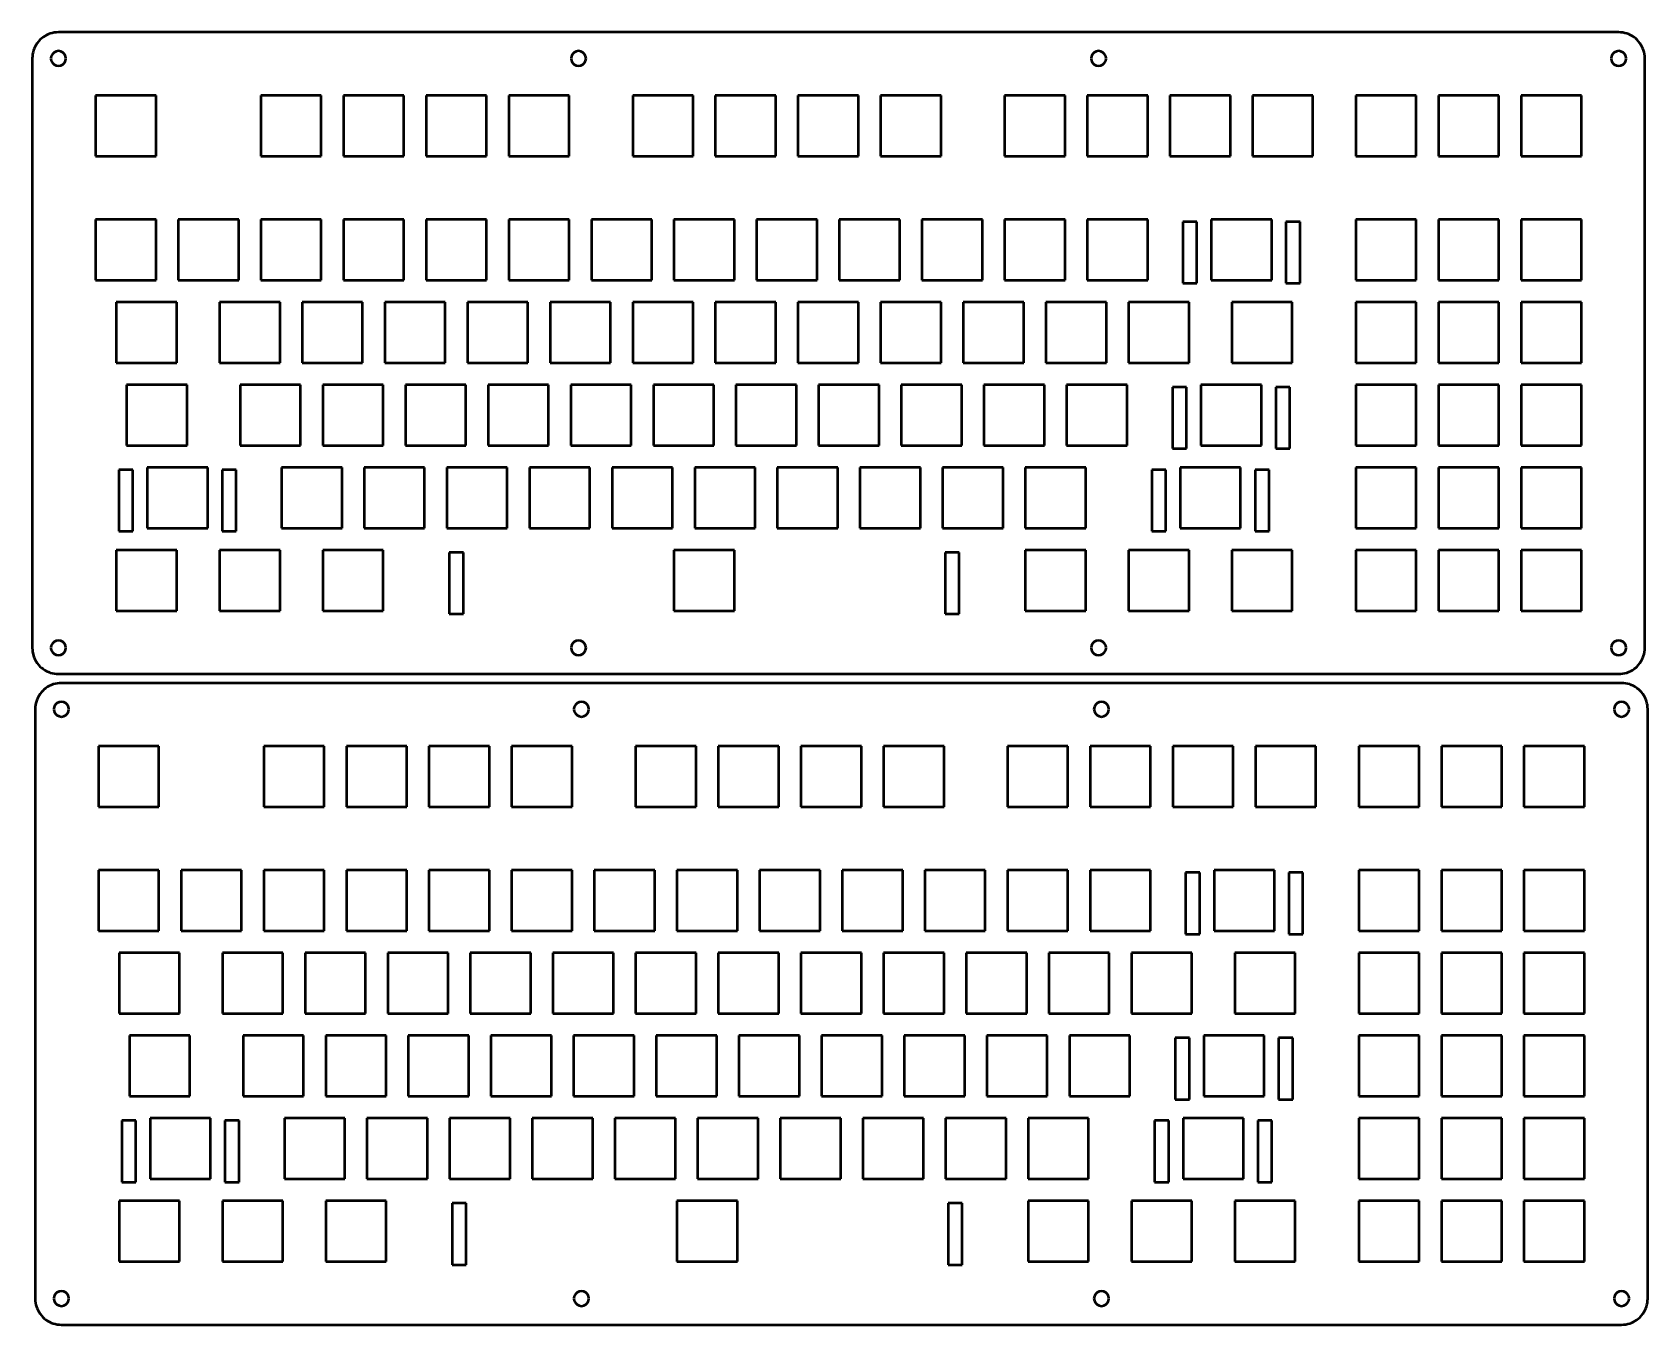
# Model space of a CAD drawing. Header units: millimetres. Extents: x 3 to 375, y 1 to 299.
import ezdxf

# ---------------------------------------------------------------- set-up
doc = ezdxf.new("R2010")
doc.units = ezdxf.units.MM

msp = doc.modelspace()

# ---------------------------------------------------------------- linework, layer by layer
at = {"color": 7, "linetype": 'Continuous', "lineweight": 50}
for p, q in [((5.2, 298.14), (4.83, 297.85)), ((5.59, 298.41), (5.2, 298.14)), ((6, 298.64), (5.59, 298.41)), ((6.43, 298.83), (6, 298.64)), ((6.87, 299), (6.43, 298.83)), ((7.33, 299.12), (6.87, 299)), ((7.79, 299.22), (7.33, 299.12)), ((8.26, 299.27), (7.79, 299.22)), ((8.73, 299.29), (8.26, 299.27)), ((368.44, 299.29), (8.73, 299.29)), ((368.91, 299.27), (368.44, 299.29)), ((369.38, 299.22), (368.91, 299.27)), ((369.84, 299.12), (369.38, 299.22)), ((370.3, 299), (369.84, 299.12)), ((370.74, 298.83), (370.3, 299)), ((371.17, 298.64), (370.74, 298.83)), ((371.58, 298.41), (371.17, 298.64)), ((371.97, 298.14), (371.58, 298.41)), ((372.34, 297.85), (371.97, 298.14)), ((2.8, 294.23), (2.75, 293.76)), ((2.89, 294.69), (2.8, 294.23)), ((3.02, 295.14), (2.89, 294.69)), ((3.19, 295.59), (3.02, 295.14)), ((3.38, 296.01), (3.19, 295.59)), ((3.61, 296.42), (3.38, 296.01)), ((3.87, 296.82), (3.61, 296.42)), ((4.17, 297.19), (3.87, 296.82)), ((4.49, 297.53), (4.17, 297.19)), ((4.83, 297.85), (4.49, 297.53)), ((7.36, 294.28), (7.11, 293.8)), ((7.74, 294.66), (7.36, 294.28)), ((8.22, 294.9), (7.74, 294.66)), ((8.75, 294.99), (8.22, 294.9)), ((9.29, 294.9), (8.75, 294.99)), ((9.77, 294.66), (9.29, 294.9)), ((10.15, 294.28), (9.77, 294.66)), ((10.39, 293.8), (10.15, 294.28)), ((127.25, 294.28), (127, 293.8)), ((127.63, 294.66), (127.25, 294.28)), ((128.11, 294.9), (127.63, 294.66)), ((128.64, 294.99), (128.11, 294.9)), ((129.17, 294.9), (128.64, 294.99)), ((129.66, 294.66), (129.17, 294.9)), ((130.04, 294.28), (129.66, 294.66)), ((130.28, 293.8), (130.04, 294.28)), ((247.13, 294.28), (246.89, 293.8)), ((247.51, 294.66), (247.13, 294.28)), ((248, 294.9), (247.51, 294.66)), ((248.53, 294.99), (248, 294.9)), ((249.06, 294.9), (248.53, 294.99)), ((249.54, 294.66), (249.06, 294.9)), ((249.92, 294.28), (249.54, 294.66)), ((250.17, 293.8), (249.92, 294.28)), ((367.02, 294.28), (366.78, 293.8)), ((367.4, 294.66), (367.02, 294.28)), ((367.89, 294.9), (367.4, 294.66)), ((368.42, 294.99), (367.89, 294.9)), ((368.95, 294.9), (368.42, 294.99)), ((369.43, 294.66), (368.95, 294.9)), ((369.81, 294.28), (369.43, 294.66)), ((370.06, 293.8), (369.81, 294.28)), ((372.68, 297.53), (372.34, 297.85)), ((373.01, 297.19), (372.68, 297.53)), ((373.3, 296.82), (373.01, 297.19)), ((373.56, 296.42), (373.3, 296.82)), ((373.79, 296.01), (373.56, 296.42)), ((373.99, 295.59), (373.79, 296.01)), ((374.15, 295.14), (373.99, 295.59)), ((374.28, 294.69), (374.15, 295.14)), ((374.37, 294.23), (374.28, 294.69)), ((374.42, 293.76), (374.37, 294.23)), ((2.75, 293.76), (2.73, 293.29)), ((2.73, 293.29), (2.73, 157.41)), ((7.11, 293.8), (7.03, 293.26)), ((7.03, 293.26), (7.11, 292.73)), ((7.11, 292.73), (7.36, 292.25)), ((7.36, 292.25), (7.74, 291.87)), ((7.74, 291.87), (8.22, 291.62)), ((8.22, 291.62), (8.75, 291.54)), ((8.75, 291.54), (9.29, 291.62)), ((9.29, 291.62), (9.77, 291.87)), ((9.77, 291.87), (10.15, 292.25)), ((10.15, 292.25), (10.39, 292.73)), ((10.48, 293.26), (10.39, 293.8)), ((10.39, 292.73), (10.48, 293.26)), ((127, 293.8), (126.92, 293.26)), ((126.92, 293.26), (127, 292.73)), ((127, 292.73), (127.25, 292.25)), ((127.25, 292.25), (127.63, 291.87)), ((127.63, 291.87), (128.11, 291.62)), ((128.11, 291.62), (128.64, 291.54)), ((128.64, 291.54), (129.17, 291.62)), ((129.17, 291.62), (129.66, 291.87)), ((129.66, 291.87), (130.04, 292.25)), ((130.04, 292.25), (130.28, 292.73)), ((130.37, 293.26), (130.28, 293.8)), ((130.28, 292.73), (130.37, 293.26)), ((246.89, 293.8), (246.8, 293.26)), ((246.8, 293.26), (246.89, 292.73)), ((246.89, 292.73), (247.13, 292.25)), ((247.13, 292.25), (247.51, 291.87)), ((247.51, 291.87), (248, 291.62)), ((248, 291.62), (248.53, 291.54)), ((248.53, 291.54), (249.06, 291.62)), ((249.06, 291.62), (249.54, 291.87)), ((249.54, 291.87), (249.92, 292.25)), ((249.92, 292.25), (250.17, 292.73)), ((250.25, 293.26), (250.17, 293.8)), ((250.17, 292.73), (250.25, 293.26)), ((366.78, 293.8), (366.69, 293.26)), ((366.69, 293.26), (366.78, 292.73)), ((366.78, 292.73), (367.02, 292.25)), ((367.02, 292.25), (367.4, 291.87)), ((367.4, 291.87), (367.89, 291.62)), ((367.89, 291.62), (368.42, 291.54)), ((368.42, 291.54), (368.95, 291.62)), ((368.95, 291.62), (369.43, 291.87)), ((369.43, 291.87), (369.81, 292.25)), ((369.81, 292.25), (370.06, 292.73)), ((370.14, 293.26), (370.06, 293.8)), ((370.06, 292.73), (370.14, 293.26)), ((374.44, 293.29), (374.42, 293.76)), ((374.44, 157.41), (374.44, 293.29)), ((31.25, 284.71), (17.3, 284.71)), ((17.3, 284.71), (17.3, 270.76)), ((31.25, 270.76), (31.25, 284.71)), ((69.35, 284.71), (55.4, 284.71)), ((55.4, 284.71), (55.4, 270.76)), ((69.35, 270.76), (69.35, 284.71)), ((88.4, 284.71), (74.45, 284.71)), ((74.45, 284.71), (74.45, 270.76)), ((88.4, 270.76), (88.4, 284.71)), ((107.45, 284.71), (93.5, 284.71)), ((93.5, 284.71), (93.5, 270.76)), ((107.45, 270.76), (107.45, 284.71)), ((126.5, 284.71), (112.55, 284.71)), ((112.55, 284.71), (112.55, 270.76)), ((126.5, 270.76), (126.5, 284.71)), ((155.08, 284.71), (141.13, 284.71)), ((141.13, 284.71), (141.13, 270.76)), ((155.08, 270.76), (155.08, 284.71)), ((174.13, 284.71), (160.18, 284.71)), ((160.18, 284.71), (160.18, 270.76)), ((174.13, 270.76), (174.13, 284.71)), ((193.18, 284.71), (179.23, 284.71)), ((179.23, 284.71), (179.23, 270.76)), ((193.18, 270.76), (193.18, 284.71)), ((212.23, 284.71), (198.28, 284.71)), ((198.28, 284.71), (198.28, 270.76)), ((212.23, 270.76), (212.23, 284.71)), ((240.8, 284.71), (226.85, 284.71)), ((226.85, 284.71), (226.85, 270.76)), ((240.8, 270.76), (240.8, 284.71)), ((259.85, 284.71), (245.9, 284.71)), ((245.9, 284.71), (245.9, 270.76)), ((259.85, 270.76), (259.85, 284.71)), ((278.9, 284.71), (264.95, 284.71)), ((264.95, 284.71), (264.95, 270.76)), ((278.9, 270.76), (278.9, 284.71)), ((297.95, 284.71), (284, 284.71)), ((284, 284.71), (284, 270.76)), ((297.95, 270.76), (297.95, 284.71)), ((321.77, 284.71), (307.82, 284.71)), ((307.82, 284.71), (307.82, 270.76)), ((321.77, 270.76), (321.77, 284.71)), ((340.82, 284.71), (326.87, 284.71)), ((326.87, 284.71), (326.87, 270.76)), ((340.82, 270.76), (340.82, 284.71)), ((359.87, 284.71), (345.92, 284.71)), ((345.92, 284.71), (345.92, 270.76)), ((359.87, 270.76), (359.87, 284.71)), ((17.3, 270.76), (31.25, 270.76)), ((55.4, 270.76), (69.35, 270.76)), ((74.45, 270.76), (88.4, 270.76)), ((93.5, 270.76), (107.45, 270.76)), ((112.55, 270.76), (126.5, 270.76)), ((141.13, 270.76), (155.08, 270.76)), ((160.18, 270.76), (174.13, 270.76)), ((179.23, 270.76), (193.18, 270.76)), ((198.28, 270.76), (212.23, 270.76)), ((226.85, 270.76), (240.8, 270.76)), ((245.9, 270.76), (259.85, 270.76)), ((264.95, 270.76), (278.9, 270.76)), ((284, 270.76), (297.95, 270.76)), ((307.82, 270.76), (321.77, 270.76)), ((326.87, 270.76), (340.82, 270.76)), ((345.92, 270.76), (359.87, 270.76)), ((31.25, 256.14), (17.3, 256.14)), ((17.3, 256.14), (17.3, 242.19)), ((31.25, 242.19), (31.25, 256.14)), ((50.3, 256.14), (36.35, 256.14)), ((36.35, 256.14), (36.35, 242.19)), ((50.3, 242.19), (50.3, 256.14)), ((69.35, 256.14), (55.4, 256.14)), ((55.4, 256.14), (55.4, 242.19)), ((69.35, 242.19), (69.35, 256.14)), ((88.4, 256.14), (74.45, 256.14)), ((74.45, 256.14), (74.45, 242.19)), ((88.4, 242.19), (88.4, 256.14)), ((107.45, 256.14), (93.5, 256.14)), ((93.5, 256.14), (93.5, 242.19)), ((107.45, 242.19), (107.45, 256.14)), ((126.5, 256.14), (112.55, 256.14)), ((112.55, 256.14), (112.55, 242.19)), ((126.5, 242.19), (126.5, 256.14)), ((145.55, 256.14), (131.6, 256.14)), ((131.6, 256.14), (131.6, 242.19)), ((145.55, 242.19), (145.55, 256.14)), ((164.6, 256.14), (150.65, 256.14)), ((150.65, 256.14), (150.65, 242.19)), ((164.6, 242.19), (164.6, 256.14)), ((183.65, 256.14), (169.7, 256.14)), ((169.7, 256.14), (169.7, 242.19)), ((183.65, 242.19), (183.65, 256.14)), ((202.7, 256.14), (188.75, 256.14)), ((188.75, 256.14), (188.75, 242.19)), ((202.7, 242.19), (202.7, 256.14)), ((221.75, 256.14), (207.8, 256.14)), ((207.8, 256.14), (207.8, 242.19)), ((221.75, 242.19), (221.75, 256.14)), ((240.8, 256.14), (226.85, 256.14)), ((226.85, 256.14), (226.85, 242.19)), ((240.8, 242.19), (240.8, 256.14)), ((259.85, 256.14), (245.9, 256.14)), ((245.9, 256.14), (245.9, 242.19)), ((259.85, 242.19), (259.85, 256.14)), ((271.18, 255.59), (267.93, 255.59)), ((267.93, 255.59), (267.93, 241.44)), ((271.18, 241.44), (271.18, 255.59)), ((288.43, 256.14), (274.48, 256.14)), ((274.48, 256.14), (274.48, 242.19)), ((288.43, 242.19), (288.43, 256.14)), ((294.98, 255.59), (291.73, 255.59)), ((291.73, 255.59), (291.73, 241.44)), ((294.98, 241.44), (294.98, 255.59)), ((321.77, 256.14), (307.82, 256.14)), ((307.82, 256.14), (307.82, 242.19)), ((321.77, 242.19), (321.77, 256.14)), ((340.82, 256.14), (326.87, 256.14)), ((326.87, 256.14), (326.87, 242.19)), ((340.82, 242.19), (340.82, 256.14)), ((359.87, 256.14), (345.92, 256.14)), ((345.92, 256.14), (345.92, 242.19)), ((359.87, 242.19), (359.87, 256.14)), ((17.3, 242.19), (31.25, 242.19)), ((36.35, 242.19), (50.3, 242.19)), ((55.4, 242.19), (69.35, 242.19)), ((74.45, 242.19), (88.4, 242.19)), ((93.5, 242.19), (107.45, 242.19)), ((112.55, 242.19), (126.5, 242.19)), ((131.6, 242.19), (145.55, 242.19)), ((150.65, 242.19), (164.6, 242.19)), ((169.7, 242.19), (183.65, 242.19)), ((188.75, 242.19), (202.7, 242.19)), ((207.8, 242.19), (221.75, 242.19)), ((226.85, 242.19), (240.8, 242.19)), ((245.9, 242.19), (259.85, 242.19)), ((274.48, 242.19), (288.43, 242.19)), ((307.82, 242.19), (321.77, 242.19)), ((326.87, 242.19), (340.82, 242.19)), ((345.92, 242.19), (359.87, 242.19)), ((267.93, 241.44), (271.18, 241.44)), ((291.73, 241.44), (294.98, 241.44)), ((36.02, 237.09), (22.07, 237.09)), ((22.07, 237.09), (22.07, 223.14)), ((36.02, 223.14), (36.02, 237.09)), ((59.83, 237.09), (45.88, 237.09)), ((45.88, 237.09), (45.88, 223.14)), ((59.83, 223.14), (59.83, 237.09)), ((78.88, 237.09), (64.93, 237.09)), ((64.93, 237.09), (64.93, 223.14)), ((78.88, 223.14), (78.88, 237.09)), ((97.93, 237.09), (83.98, 237.09)), ((83.98, 237.09), (83.98, 223.14)), ((97.93, 223.14), (97.93, 237.09)), ((116.98, 237.09), (103.03, 237.09)), ((103.03, 237.09), (103.03, 223.14)), ((116.98, 223.14), (116.98, 237.09)), ((136.03, 237.09), (122.08, 237.09)), ((122.08, 237.09), (122.08, 223.14)), ((136.03, 223.14), (136.03, 237.09)), ((155.08, 237.09), (141.13, 237.09)), ((141.13, 237.09), (141.13, 223.14)), ((155.08, 223.14), (155.08, 237.09)), ((174.13, 237.09), (160.18, 237.09)), ((160.18, 237.09), (160.18, 223.14)), ((174.13, 223.14), (174.13, 237.09)), ((193.18, 237.09), (179.23, 237.09)), ((179.23, 237.09), (179.23, 223.14)), ((193.18, 223.14), (193.18, 237.09)), ((212.23, 237.09), (198.28, 237.09)), ((198.28, 237.09), (198.28, 223.14)), ((212.23, 223.14), (212.23, 237.09)), ((231.28, 237.09), (217.33, 237.09)), ((217.33, 237.09), (217.33, 223.14)), ((231.28, 223.14), (231.28, 237.09)), ((250.33, 237.09), (236.38, 237.09)), ((236.38, 237.09), (236.38, 223.14)), ((250.33, 223.14), (250.33, 237.09)), ((269.38, 237.09), (255.43, 237.09)), ((255.43, 237.09), (255.43, 223.14)), ((269.38, 223.14), (269.38, 237.09)), ((293.19, 237.09), (279.24, 237.09)), ((279.24, 237.09), (279.24, 223.14)), ((293.19, 223.14), (293.19, 237.09)), ((321.77, 237.09), (307.82, 237.09)), ((307.82, 237.09), (307.82, 223.14)), ((321.77, 223.14), (321.77, 237.09)), ((340.82, 237.09), (326.87, 237.09)), ((326.87, 237.09), (326.87, 223.14)), ((340.82, 223.14), (340.82, 237.09)), ((359.87, 237.09), (345.92, 237.09)), ((345.92, 237.09), (345.92, 223.14)), ((359.87, 223.14), (359.87, 237.09)), ((22.07, 223.14), (36.02, 223.14)), ((45.88, 223.14), (59.83, 223.14)), ((64.93, 223.14), (78.88, 223.14)), ((83.98, 223.14), (97.93, 223.14)), ((103.03, 223.14), (116.98, 223.14)), ((122.08, 223.14), (136.03, 223.14)), ((141.13, 223.14), (155.08, 223.14)), ((160.18, 223.14), (174.13, 223.14)), ((179.23, 223.14), (193.18, 223.14)), ((198.28, 223.14), (212.23, 223.14)), ((217.33, 223.14), (231.28, 223.14)), ((236.38, 223.14), (250.33, 223.14)), ((255.43, 223.14), (269.38, 223.14)), ((279.24, 223.14), (293.19, 223.14)), ((307.82, 223.14), (321.77, 223.14)), ((326.87, 223.14), (340.82, 223.14)), ((345.92, 223.14), (359.87, 223.14)), ((38.4, 218.04), (24.45, 218.04)), ((24.45, 218.04), (24.45, 204.09)), ((38.4, 204.09), (38.4, 218.04)), ((64.59, 218.04), (50.64, 218.04)), ((50.64, 218.04), (50.64, 204.09)), ((64.59, 204.09), (64.59, 218.04)), ((83.64, 218.04), (69.69, 218.04)), ((69.69, 218.04), (69.69, 204.09)), ((83.64, 204.09), (83.64, 218.04)), ((102.69, 218.04), (88.74, 218.04)), ((88.74, 218.04), (88.74, 204.09)), ((102.69, 204.09), (102.69, 218.04)), ((121.74, 218.04), (107.79, 218.04)), ((107.79, 218.04), (107.79, 204.09)), ((121.74, 204.09), (121.74, 218.04)), ((140.79, 218.04), (126.84, 218.04)), ((126.84, 218.04), (126.84, 204.09)), ((140.79, 204.09), (140.79, 218.04)), ((159.84, 218.04), (145.89, 218.04)), ((145.89, 218.04), (145.89, 204.09)), ((159.84, 204.09), (159.84, 218.04)), ((178.89, 218.04), (164.94, 218.04)), ((164.94, 218.04), (164.94, 204.09)), ((178.89, 204.09), (178.89, 218.04)), ((197.94, 218.04), (183.99, 218.04)), ((183.99, 218.04), (183.99, 204.09)), ((197.94, 204.09), (197.94, 218.04)), ((216.99, 218.04), (203.04, 218.04)), ((203.04, 218.04), (203.04, 204.09)), ((216.99, 204.09), (216.99, 218.04)), ((236.04, 218.04), (222.09, 218.04)), ((222.09, 218.04), (222.09, 204.09)), ((236.04, 204.09), (236.04, 218.04)), ((255.09, 218.04), (241.14, 218.04)), ((241.14, 218.04), (241.14, 204.09)), ((255.09, 204.09), (255.09, 218.04)), ((268.8, 217.49), (265.55, 217.49)), ((265.55, 217.49), (265.55, 203.34)), ((268.8, 203.34), (268.8, 217.49)), ((286.05, 218.04), (272.1, 218.04)), ((272.1, 218.04), (272.1, 204.09)), ((286.05, 204.09), (286.05, 218.04)), ((292.6, 217.49), (289.35, 217.49)), ((289.35, 217.49), (289.35, 203.34)), ((292.6, 203.34), (292.6, 217.49)), ((321.77, 218.04), (307.82, 218.04)), ((307.82, 218.04), (307.82, 204.09)), ((321.77, 204.09), (321.77, 218.04)), ((340.82, 218.04), (326.87, 218.04)), ((326.87, 218.04), (326.87, 204.09)), ((340.82, 204.09), (340.82, 218.04)), ((359.87, 218.04), (345.92, 218.04)), ((345.92, 218.04), (345.92, 204.09)), ((359.87, 204.09), (359.87, 218.04)), ((24.45, 204.09), (38.4, 204.09)), ((50.64, 204.09), (64.59, 204.09)), ((69.69, 204.09), (83.64, 204.09)), ((88.74, 204.09), (102.69, 204.09)), ((107.79, 204.09), (121.74, 204.09)), ((126.84, 204.09), (140.79, 204.09)), ((145.89, 204.09), (159.84, 204.09)), ((164.94, 204.09), (178.89, 204.09)), ((183.99, 204.09), (197.94, 204.09)), ((203.04, 204.09), (216.99, 204.09)), ((222.09, 204.09), (236.04, 204.09)), ((241.14, 204.09), (255.09, 204.09)), ((265.55, 203.34), (268.8, 203.34)), ((272.1, 204.09), (286.05, 204.09)), ((289.35, 203.34), (292.6, 203.34)), ((307.82, 204.09), (321.77, 204.09)), ((326.87, 204.09), (340.82, 204.09)), ((345.92, 204.09), (359.87, 204.09)), ((25.91, 198.44), (22.66, 198.44)), ((22.66, 198.44), (22.66, 184.29)), ((25.91, 184.29), (25.91, 198.44)), ((43.16, 198.99), (29.21, 198.99)), ((29.21, 198.99), (29.21, 185.04)), ((43.16, 185.04), (43.16, 198.99)), ((49.71, 198.44), (46.46, 198.44)), ((46.46, 198.44), (46.46, 184.29)), ((49.71, 184.29), (49.71, 198.44)), ((74.12, 198.99), (60.17, 198.99)), ((60.17, 198.99), (60.17, 185.04)), ((74.12, 185.04), (74.12, 198.99)), ((93.17, 198.99), (79.22, 198.99)), ((79.22, 198.99), (79.22, 185.04)), ((93.17, 185.04), (93.17, 198.99)), ((112.22, 198.99), (98.27, 198.99)), ((98.27, 198.99), (98.27, 185.04)), ((112.22, 185.04), (112.22, 198.99)), ((131.27, 198.99), (117.32, 198.99)), ((117.32, 198.99), (117.32, 185.04)), ((131.27, 185.04), (131.27, 198.99)), ((150.32, 198.99), (136.37, 198.99)), ((136.37, 198.99), (136.37, 185.04)), ((150.32, 185.04), (150.32, 198.99)), ((169.37, 198.99), (155.42, 198.99)), ((155.42, 198.99), (155.42, 185.04)), ((169.37, 185.04), (169.37, 198.99)), ((188.42, 198.99), (174.47, 198.99)), ((174.47, 198.99), (174.47, 185.04)), ((188.42, 185.04), (188.42, 198.99)), ((207.47, 198.99), (193.52, 198.99)), ((193.52, 198.99), (193.52, 185.04)), ((207.47, 185.04), (207.47, 198.99)), ((226.52, 198.99), (212.57, 198.99)), ((212.57, 198.99), (212.57, 185.04)), ((226.52, 185.04), (226.52, 198.99)), ((245.57, 198.99), (231.62, 198.99)), ((231.62, 198.99), (231.62, 185.04)), ((245.57, 185.04), (245.57, 198.99)), ((264.03, 198.44), (260.79, 198.44)), ((260.79, 198.44), (260.79, 184.29)), ((264.03, 184.29), (264.03, 198.44)), ((281.28, 198.99), (267.33, 198.99)), ((267.33, 198.99), (267.33, 185.04)), ((281.28, 185.04), (281.28, 198.99)), ((287.83, 198.44), (284.59, 198.44)), ((284.59, 198.44), (284.59, 184.29)), ((287.83, 184.29), (287.83, 198.44)), ((321.77, 198.99), (307.82, 198.99)), ((307.82, 198.99), (307.82, 185.04)), ((321.77, 185.04), (321.77, 198.99)), ((340.82, 198.99), (326.87, 198.99)), ((326.87, 198.99), (326.87, 185.04)), ((340.82, 185.04), (340.82, 198.99)), ((359.87, 198.99), (345.92, 198.99)), ((345.92, 198.99), (345.92, 185.04)), ((359.87, 185.04), (359.87, 198.99)), ((22.66, 184.29), (25.91, 184.29)), ((29.21, 185.04), (43.16, 185.04)), ((46.46, 184.29), (49.71, 184.29)), ((60.17, 185.04), (74.12, 185.04)), ((79.22, 185.04), (93.17, 185.04)), ((98.27, 185.04), (112.22, 185.04)), ((117.32, 185.04), (131.27, 185.04)), ((136.37, 185.04), (150.32, 185.04)), ((155.42, 185.04), (169.37, 185.04)), ((174.47, 185.04), (188.42, 185.04)), ((193.52, 185.04), (207.47, 185.04)), ((212.57, 185.04), (226.52, 185.04)), ((231.62, 185.04), (245.57, 185.04)), ((260.79, 184.29), (264.03, 184.29)), ((267.33, 185.04), (281.28, 185.04)), ((284.59, 184.29), (287.83, 184.29)), ((307.82, 185.04), (321.77, 185.04)), ((326.87, 185.04), (340.82, 185.04)), ((345.92, 185.04), (359.87, 185.04)), ((36.02, 179.94), (22.07, 179.94)), ((22.07, 179.94), (22.07, 165.99)), ((36.02, 165.99), (36.02, 179.94)), ((59.83, 179.94), (45.88, 179.94)), ((45.88, 179.94), (45.88, 165.99)), ((59.83, 165.99), (59.83, 179.94)), ((83.64, 179.94), (69.69, 179.94)), ((69.69, 179.94), (69.69, 165.99)), ((83.64, 165.99), (83.64, 179.94)), ((102.1, 179.39), (98.85, 179.39)), ((98.85, 179.39), (98.85, 165.24)), ((102.1, 165.24), (102.1, 179.39)), ((164.6, 179.94), (150.65, 179.94)), ((150.65, 179.94), (150.65, 165.99)), ((164.6, 165.99), (164.6, 179.94)), ((216.4, 179.39), (213.15, 179.39)), ((213.15, 179.39), (213.15, 165.24)), ((216.4, 165.24), (216.4, 179.39)), ((245.57, 179.94), (231.62, 179.94)), ((231.62, 179.94), (231.62, 165.99)), ((245.57, 165.99), (245.57, 179.94)), ((269.38, 179.94), (255.43, 179.94)), ((255.43, 179.94), (255.43, 165.99)), ((269.38, 165.99), (269.38, 179.94)), ((293.19, 179.94), (279.24, 179.94)), ((279.24, 179.94), (279.24, 165.99)), ((293.19, 165.99), (293.19, 179.94)), ((321.77, 179.94), (307.82, 179.94)), ((307.82, 179.94), (307.82, 165.99)), ((321.77, 165.99), (321.77, 179.94)), ((340.82, 179.94), (326.87, 179.94)), ((326.87, 179.94), (326.87, 165.99)), ((340.82, 165.99), (340.82, 179.94)), ((359.87, 179.94), (345.92, 179.94)), ((345.92, 179.94), (345.92, 165.99)), ((359.87, 165.99), (359.87, 179.94)), ((22.07, 165.99), (36.02, 165.99)), ((45.88, 165.99), (59.83, 165.99)), ((69.69, 165.99), (83.64, 165.99)), ((98.85, 165.24), (102.1, 165.24)), ((150.65, 165.99), (164.6, 165.99)), ((213.15, 165.24), (216.4, 165.24)), ((231.62, 165.99), (245.57, 165.99)), ((255.43, 165.99), (269.38, 165.99)), ((279.24, 165.99), (293.19, 165.99)), ((307.82, 165.99), (321.77, 165.99)), ((326.87, 165.99), (340.82, 165.99)), ((345.92, 165.99), (359.87, 165.99)), ((2.73, 157.41), (2.75, 156.94)), ((2.75, 156.94), (2.8, 156.48)), ((2.8, 156.48), (2.89, 156.01)), ((7.11, 157.97), (7.03, 157.44)), ((7.03, 157.44), (7.11, 156.91)), ((7.36, 158.45), (7.11, 157.97)), ((7.11, 156.91), (7.36, 156.42)), ((7.74, 158.83), (7.36, 158.45)), ((7.36, 156.42), (7.74, 156.04)), ((8.22, 159.08), (7.74, 158.83)), ((8.75, 159.16), (8.22, 159.08)), ((9.29, 159.08), (8.75, 159.16)), ((9.77, 158.83), (9.29, 159.08)), ((10.15, 158.45), (9.77, 158.83)), ((9.77, 156.04), (10.15, 156.42)), ((10.39, 157.97), (10.15, 158.45)), ((10.15, 156.42), (10.39, 156.91)), ((10.48, 157.44), (10.39, 157.97)), ((10.39, 156.91), (10.48, 157.44)), ((127, 157.97), (126.92, 157.44)), ((126.92, 157.44), (127, 156.91)), ((127.25, 158.45), (127, 157.97)), ((127, 156.91), (127.25, 156.42)), ((127.63, 158.83), (127.25, 158.45)), ((127.25, 156.42), (127.63, 156.04)), ((128.11, 159.08), (127.63, 158.83)), ((128.64, 159.16), (128.11, 159.08)), ((129.17, 159.08), (128.64, 159.16)), ((129.66, 158.83), (129.17, 159.08)), ((130.04, 158.45), (129.66, 158.83)), ((129.66, 156.04), (130.04, 156.42)), ((130.28, 157.97), (130.04, 158.45)), ((130.04, 156.42), (130.28, 156.91)), ((130.37, 157.44), (130.28, 157.97)), ((130.28, 156.91), (130.37, 157.44)), ((246.89, 157.97), (246.8, 157.44)), ((246.8, 157.44), (246.89, 156.91)), ((247.13, 158.45), (246.89, 157.97)), ((246.89, 156.91), (247.13, 156.42)), ((247.51, 158.83), (247.13, 158.45)), ((247.13, 156.42), (247.51, 156.04)), ((248, 159.08), (247.51, 158.83)), ((248.53, 159.16), (248, 159.08)), ((249.06, 159.08), (248.53, 159.16)), ((249.54, 158.83), (249.06, 159.08)), ((249.92, 158.45), (249.54, 158.83)), ((249.54, 156.04), (249.92, 156.42)), ((250.17, 157.97), (249.92, 158.45)), ((249.92, 156.42), (250.17, 156.91)), ((250.25, 157.44), (250.17, 157.97)), ((250.17, 156.91), (250.25, 157.44)), ((366.78, 157.97), (366.69, 157.44)), ((366.69, 157.44), (366.78, 156.91)), ((367.02, 158.45), (366.78, 157.97)), ((366.78, 156.91), (367.02, 156.42)), ((367.4, 158.83), (367.02, 158.45)), ((367.02, 156.42), (367.4, 156.04)), ((367.89, 159.08), (367.4, 158.83)), ((368.42, 159.16), (367.89, 159.08)), ((368.95, 159.08), (368.42, 159.16)), ((369.43, 158.83), (368.95, 159.08)), ((369.81, 158.45), (369.43, 158.83)), ((369.43, 156.04), (369.81, 156.42)), ((370.06, 157.97), (369.81, 158.45)), ((369.81, 156.42), (370.06, 156.91)), ((370.14, 157.44), (370.06, 157.97)), ((370.06, 156.91), (370.14, 157.44)), ((374.28, 156.01), (374.37, 156.48)), ((374.37, 156.48), (374.42, 156.94)), ((374.42, 156.94), (374.44, 157.41)), ((2.89, 156.01), (3.02, 155.56)), ((3.02, 155.56), (3.19, 155.12)), ((3.19, 155.12), (3.38, 154.69)), ((3.38, 154.69), (3.61, 154.28)), ((3.61, 154.28), (3.87, 153.89)), ((3.87, 153.89), (4.17, 153.52)), ((4.17, 153.52), (4.49, 153.17)), ((4.49, 153.17), (4.83, 152.85)), ((4.83, 152.85), (5.2, 152.56)), ((7.74, 156.04), (8.22, 155.8)), ((8.22, 155.8), (8.75, 155.71)), ((8.75, 155.71), (9.29, 155.8)), ((9.29, 155.8), (9.77, 156.04)), ((127.63, 156.04), (128.11, 155.8)), ((128.11, 155.8), (128.64, 155.71)), ((128.64, 155.71), (129.17, 155.8)), ((129.17, 155.8), (129.66, 156.04)), ((247.51, 156.04), (248, 155.8)), ((248, 155.8), (248.53, 155.71)), ((248.53, 155.71), (249.06, 155.8)), ((249.06, 155.8), (249.54, 156.04)), ((367.4, 156.04), (367.89, 155.8)), ((367.89, 155.8), (368.42, 155.71)), ((368.42, 155.71), (368.95, 155.8)), ((368.95, 155.8), (369.43, 156.04)), ((371.97, 152.56), (372.34, 152.85)), ((372.34, 152.85), (372.68, 153.17)), ((372.68, 153.17), (373.01, 153.52)), ((373.01, 153.52), (373.3, 153.89)), ((373.3, 153.89), (373.56, 154.28)), ((373.56, 154.28), (373.79, 154.69)), ((373.79, 154.69), (373.99, 155.12)), ((373.99, 155.12), (374.15, 155.56)), ((374.15, 155.56), (374.28, 156.01)), ((5.2, 152.56), (5.59, 152.3)), ((5.59, 152.3), (6, 152.07)), ((6, 152.07), (6.43, 151.87)), ((6.43, 151.87), (6.87, 151.71)), ((6.87, 151.71), (7.33, 151.58)), ((7.54, 149.03), (7.1, 148.86)), ((7.33, 151.58), (7.79, 151.49)), ((8, 149.16), (7.54, 149.03)), ((7.79, 151.49), (8.26, 151.43)), ((8.46, 149.25), (8, 149.16)), ((8.26, 151.43), (8.73, 151.41)), ((8.93, 149.3), (8.46, 149.25)), ((8.73, 151.41), (368.44, 151.41)), ((9.4, 149.32), (8.93, 149.3)), ((369.11, 149.32), (9.4, 149.32)), ((368.44, 151.41), (368.91, 151.43)), ((368.91, 151.43), (369.38, 151.49)), ((369.58, 149.3), (369.11, 149.32)), ((369.38, 151.49), (369.84, 151.58)), ((370.05, 149.25), (369.58, 149.3)), ((369.84, 151.58), (370.3, 151.71)), ((370.51, 149.16), (370.05, 149.25)), ((370.3, 151.71), (370.74, 151.87)), ((370.96, 149.03), (370.51, 149.16)), ((370.74, 151.87), (371.17, 152.07)), ((371.41, 148.86), (370.96, 149.03)), ((371.17, 152.07), (371.58, 152.3)), ((371.58, 152.3), (371.97, 152.56)), ((3.85, 145.62), (3.69, 145.17)), ((4.05, 146.04), (3.85, 145.62)), ((4.28, 146.45), (4.05, 146.04)), ((4.54, 146.85), (4.28, 146.45)), ((4.84, 147.22), (4.54, 146.85)), ((5.16, 147.56), (4.84, 147.22)), ((5.5, 147.88), (5.16, 147.56)), ((5.87, 148.17), (5.5, 147.88)), ((6.26, 148.44), (5.87, 148.17)), ((6.67, 148.67), (6.26, 148.44)), ((7.1, 148.86), (6.67, 148.67)), ((371.84, 148.67), (371.41, 148.86)), ((372.25, 148.44), (371.84, 148.67)), ((372.64, 148.17), (372.25, 148.44)), ((373.01, 147.88), (372.64, 148.17)), ((373.35, 147.56), (373.01, 147.88)), ((373.67, 147.22), (373.35, 147.56)), ((373.97, 146.85), (373.67, 147.22)), ((374.23, 146.45), (373.97, 146.85)), ((374.46, 146.04), (374.23, 146.45)), ((374.65, 145.62), (374.46, 146.04)), ((374.82, 145.17), (374.65, 145.62)), ((3.42, 143.79), (3.4, 143.32)), ((3.4, 143.32), (3.4, 7.44)), ((3.47, 144.26), (3.42, 143.79)), ((3.56, 144.72), (3.47, 144.26)), ((3.69, 145.17), (3.56, 144.72)), ((7.78, 143.83), (7.7, 143.29)), ((7.7, 143.29), (7.78, 142.76)), ((8.03, 144.31), (7.78, 143.83)), ((7.78, 142.76), (8.03, 142.28)), ((8.41, 144.69), (8.03, 144.31)), ((8.03, 142.28), (8.41, 141.9)), ((8.89, 144.94), (8.41, 144.69)), ((8.41, 141.9), (8.89, 141.65)), ((9.42, 145.02), (8.89, 144.94)), ((8.89, 141.65), (9.42, 141.57)), ((9.96, 144.94), (9.42, 145.02)), ((9.42, 141.57), (9.96, 141.65)), ((10.44, 144.69), (9.96, 144.94)), ((9.96, 141.65), (10.44, 141.9)), ((10.82, 144.31), (10.44, 144.69)), ((10.44, 141.9), (10.82, 142.28)), ((11.06, 143.83), (10.82, 144.31)), ((10.82, 142.28), (11.06, 142.76)), ((11.15, 143.29), (11.06, 143.83)), ((11.06, 142.76), (11.15, 143.29)), ((127.67, 143.83), (127.58, 143.29)), ((127.58, 143.29), (127.67, 142.76)), ((127.92, 144.31), (127.67, 143.83)), ((127.67, 142.76), (127.92, 142.28)), ((128.3, 144.69), (127.92, 144.31)), ((127.92, 142.28), (128.3, 141.9)), ((128.78, 144.94), (128.3, 144.69)), ((128.3, 141.9), (128.78, 141.65)), ((129.31, 145.02), (128.78, 144.94)), ((128.78, 141.65), (129.31, 141.57)), ((129.84, 144.94), (129.31, 145.02)), ((129.31, 141.57), (129.84, 141.65)), ((130.32, 144.69), (129.84, 144.94)), ((129.84, 141.65), (130.32, 141.9)), ((130.71, 144.31), (130.32, 144.69)), ((130.32, 141.9), (130.71, 142.28)), ((130.95, 143.83), (130.71, 144.31)), ((130.71, 142.28), (130.95, 142.76)), ((131.04, 143.29), (130.95, 143.83)), ((130.95, 142.76), (131.04, 143.29)), ((247.56, 143.83), (247.47, 143.29)), ((247.47, 143.29), (247.56, 142.76)), ((247.8, 144.31), (247.56, 143.83)), ((247.56, 142.76), (247.8, 142.28)), ((248.18, 144.69), (247.8, 144.31)), ((247.8, 142.28), (248.18, 141.9)), ((248.66, 144.94), (248.18, 144.69)), ((248.18, 141.9), (248.66, 141.65)), ((249.2, 145.02), (248.66, 144.94)), ((248.66, 141.65), (249.2, 141.57)), ((249.73, 144.94), (249.2, 145.02)), ((249.2, 141.57), (249.73, 141.65)), ((250.21, 144.69), (249.73, 144.94)), ((249.73, 141.65), (250.21, 141.9)), ((250.59, 144.31), (250.21, 144.69)), ((250.21, 141.9), (250.59, 142.28)), ((250.84, 143.83), (250.59, 144.31)), ((250.59, 142.28), (250.84, 142.76)), ((250.92, 143.29), (250.84, 143.83)), ((250.84, 142.76), (250.92, 143.29)), ((367.44, 143.83), (367.36, 143.29)), ((367.36, 143.29), (367.44, 142.76)), ((367.69, 144.31), (367.44, 143.83)), ((367.44, 142.76), (367.69, 142.28)), ((368.07, 144.69), (367.69, 144.31)), ((367.69, 142.28), (368.07, 141.9)), ((368.55, 144.94), (368.07, 144.69)), ((368.07, 141.9), (368.55, 141.65)), ((369.08, 145.02), (368.55, 144.94)), ((368.55, 141.65), (369.08, 141.57)), ((369.62, 144.94), (369.08, 145.02)), ((369.08, 141.57), (369.62, 141.65)), ((370.1, 144.69), (369.62, 144.94)), ((369.62, 141.65), (370.1, 141.9)), ((370.48, 144.31), (370.1, 144.69)), ((370.1, 141.9), (370.48, 142.28)), ((370.73, 143.83), (370.48, 144.31)), ((370.48, 142.28), (370.73, 142.76)), ((370.81, 143.29), (370.73, 143.83)), ((370.73, 142.76), (370.81, 143.29)), ((374.94, 144.72), (374.82, 145.17)), ((375.04, 144.26), (374.94, 144.72)), ((375.09, 143.79), (375.04, 144.26)), ((375.11, 143.32), (375.09, 143.79)), ((375.11, 7.44), (375.11, 143.32)), ((31.92, 134.75), (17.97, 134.75)), ((17.97, 134.75), (17.97, 120.8)), ((31.92, 120.8), (31.92, 134.75)), ((70.02, 134.75), (56.07, 134.75)), ((56.07, 134.75), (56.07, 120.8)), ((70.02, 120.8), (70.02, 134.75)), ((89.07, 134.75), (75.12, 134.75)), ((75.12, 134.75), (75.12, 120.8)), ((89.07, 120.8), (89.07, 134.75)), ((108.12, 134.75), (94.17, 134.75)), ((94.17, 134.75), (94.17, 120.8)), ((108.12, 120.8), (108.12, 134.75)), ((127.17, 134.75), (113.22, 134.75)), ((113.22, 134.75), (113.22, 120.8)), ((127.17, 120.8), (127.17, 134.75)), ((155.75, 134.75), (141.8, 134.75)), ((141.8, 134.75), (141.8, 120.8)), ((155.75, 120.8), (155.75, 134.75)), ((174.8, 134.75), (160.85, 134.75)), ((160.85, 134.75), (160.85, 120.8)), ((174.8, 120.8), (174.8, 134.75)), ((193.85, 134.75), (179.9, 134.75)), ((179.9, 134.75), (179.9, 120.8)), ((193.85, 120.8), (193.85, 134.75)), ((212.9, 134.75), (198.95, 134.75)), ((198.95, 134.75), (198.95, 120.8)), ((212.9, 120.8), (212.9, 134.75)), ((241.47, 134.75), (227.52, 134.75)), ((227.52, 134.75), (227.52, 120.8)), ((241.47, 120.8), (241.47, 134.75)), ((260.52, 134.75), (246.57, 134.75)), ((246.57, 134.75), (246.57, 120.8)), ((260.52, 120.8), (260.52, 134.75)), ((279.57, 134.75), (265.62, 134.75)), ((265.62, 134.75), (265.62, 120.8)), ((279.57, 120.8), (279.57, 134.75)), ((298.62, 134.75), (284.67, 134.75)), ((284.67, 134.75), (284.67, 120.8)), ((298.62, 120.8), (298.62, 134.75)), ((322.44, 134.75), (308.49, 134.75)), ((308.49, 134.75), (308.49, 120.8)), ((322.44, 120.8), (322.44, 134.75)), ((341.49, 134.75), (327.54, 134.75)), ((327.54, 134.75), (327.54, 120.8)), ((341.49, 120.8), (341.49, 134.75)), ((360.54, 134.75), (346.59, 134.75)), ((346.59, 134.75), (346.59, 120.8)), ((360.54, 120.8), (360.54, 134.75)), ((17.97, 120.8), (31.92, 120.8)), ((56.07, 120.8), (70.02, 120.8)), ((75.12, 120.8), (89.07, 120.8)), ((94.17, 120.8), (108.12, 120.8)), ((113.22, 120.8), (127.17, 120.8)), ((141.8, 120.8), (155.75, 120.8)), ((160.85, 120.8), (174.8, 120.8)), ((179.9, 120.8), (193.85, 120.8)), ((198.95, 120.8), (212.9, 120.8)), ((227.52, 120.8), (241.47, 120.8)), ((246.57, 120.8), (260.52, 120.8)), ((265.62, 120.8), (279.57, 120.8)), ((284.67, 120.8), (298.62, 120.8)), ((308.49, 120.8), (322.44, 120.8)), ((327.54, 120.8), (341.49, 120.8)), ((346.59, 120.8), (360.54, 120.8)), ((31.92, 106.17), (17.97, 106.17)), ((17.97, 106.17), (17.97, 92.22)), ((31.92, 92.22), (31.92, 106.17)), ((50.97, 106.17), (37.02, 106.17)), ((37.02, 106.17), (37.02, 92.22)), ((50.97, 92.22), (50.97, 106.17)), ((70.02, 106.17), (56.07, 106.17)), ((56.07, 106.17), (56.07, 92.22)), ((70.02, 92.22), (70.02, 106.17)), ((89.07, 106.17), (75.12, 106.17)), ((75.12, 106.17), (75.12, 92.22)), ((89.07, 92.22), (89.07, 106.17)), ((108.12, 106.17), (94.17, 106.17)), ((94.17, 106.17), (94.17, 92.22)), ((108.12, 92.22), (108.12, 106.17)), ((127.17, 106.17), (113.22, 106.17)), ((113.22, 106.17), (113.22, 92.22)), ((127.17, 92.22), (127.17, 106.17)), ((146.22, 106.17), (132.27, 106.17)), ((132.27, 106.17), (132.27, 92.22)), ((146.22, 92.22), (146.22, 106.17)), ((165.27, 106.17), (151.32, 106.17)), ((151.32, 106.17), (151.32, 92.22)), ((165.27, 92.22), (165.27, 106.17)), ((184.32, 106.17), (170.37, 106.17)), ((170.37, 106.17), (170.37, 92.22)), ((184.32, 92.22), (184.32, 106.17)), ((203.37, 106.17), (189.42, 106.17)), ((189.42, 106.17), (189.42, 92.22)), ((203.37, 92.22), (203.37, 106.17)), ((222.42, 106.17), (208.47, 106.17)), ((208.47, 106.17), (208.47, 92.22)), ((222.42, 92.22), (222.42, 106.17)), ((241.47, 106.17), (227.52, 106.17)), ((227.52, 106.17), (227.52, 92.22)), ((241.47, 92.22), (241.47, 106.17)), ((260.52, 106.17), (246.57, 106.17)), ((246.57, 106.17), (246.57, 92.22)), ((260.52, 92.22), (260.52, 106.17)), ((271.85, 105.62), (268.6, 105.62)), ((268.6, 105.62), (268.6, 91.47)), ((271.85, 91.47), (271.85, 105.62)), ((289.1, 106.17), (275.15, 106.17)), ((275.15, 106.17), (275.15, 92.22)), ((289.1, 92.22), (289.1, 106.17)), ((295.65, 105.62), (292.4, 105.62)), ((292.4, 105.62), (292.4, 91.47)), ((295.65, 91.47), (295.65, 105.62)), ((322.44, 106.17), (308.49, 106.17)), ((308.49, 106.17), (308.49, 92.22)), ((322.44, 92.22), (322.44, 106.17)), ((341.49, 106.17), (327.54, 106.17)), ((327.54, 106.17), (327.54, 92.22)), ((341.49, 92.22), (341.49, 106.17)), ((360.54, 106.17), (346.59, 106.17)), ((346.59, 106.17), (346.59, 92.22)), ((360.54, 92.22), (360.54, 106.17)), ((17.97, 92.22), (31.92, 92.22)), ((37.02, 92.22), (50.97, 92.22)), ((56.07, 92.22), (70.02, 92.22)), ((75.12, 92.22), (89.07, 92.22)), ((94.17, 92.22), (108.12, 92.22)), ((113.22, 92.22), (127.17, 92.22)), ((132.27, 92.22), (146.22, 92.22)), ((151.32, 92.22), (165.27, 92.22)), ((170.37, 92.22), (184.32, 92.22)), ((189.42, 92.22), (203.37, 92.22)), ((208.47, 92.22), (222.42, 92.22)), ((227.52, 92.22), (241.47, 92.22)), ((246.57, 92.22), (260.52, 92.22)), ((268.6, 91.47), (271.85, 91.47)), ((275.15, 92.22), (289.1, 92.22)), ((292.4, 91.47), (295.65, 91.47)), ((308.49, 92.22), (322.44, 92.22)), ((327.54, 92.22), (341.49, 92.22)), ((346.59, 92.22), (360.54, 92.22)), ((36.68, 87.12), (22.73, 87.12)), ((22.73, 87.12), (22.73, 73.17)), ((36.68, 73.17), (36.68, 87.12)), ((60.5, 87.12), (46.55, 87.12)), ((46.55, 87.12), (46.55, 73.17)), ((60.5, 73.17), (60.5, 87.12)), ((79.55, 87.12), (65.6, 87.12)), ((65.6, 87.12), (65.6, 73.17)), ((79.55, 73.17), (79.55, 87.12)), ((98.6, 87.12), (84.65, 87.12)), ((84.65, 87.12), (84.65, 73.17)), ((98.6, 73.17), (98.6, 87.12)), ((117.65, 87.12), (103.7, 87.12)), ((103.7, 87.12), (103.7, 73.17)), ((117.65, 73.17), (117.65, 87.12)), ((136.7, 87.12), (122.75, 87.12)), ((122.75, 87.12), (122.75, 73.17)), ((136.7, 73.17), (136.7, 87.12)), ((155.75, 87.12), (141.8, 87.12)), ((141.8, 87.12), (141.8, 73.17)), ((155.75, 73.17), (155.75, 87.12)), ((174.8, 87.12), (160.85, 87.12)), ((160.85, 87.12), (160.85, 73.17)), ((174.8, 73.17), (174.8, 87.12)), ((193.85, 87.12), (179.9, 87.12)), ((179.9, 87.12), (179.9, 73.17)), ((193.85, 73.17), (193.85, 87.12)), ((212.9, 87.12), (198.95, 87.12)), ((198.95, 87.12), (198.95, 73.17)), ((212.9, 73.17), (212.9, 87.12)), ((231.95, 87.12), (218, 87.12)), ((218, 87.12), (218, 73.17)), ((231.95, 73.17), (231.95, 87.12)), ((251, 87.12), (237.05, 87.12)), ((237.05, 87.12), (237.05, 73.17)), ((251, 73.17), (251, 87.12)), ((270.05, 87.12), (256.1, 87.12)), ((256.1, 87.12), (256.1, 73.17)), ((270.05, 73.17), (270.05, 87.12)), ((293.86, 87.12), (279.91, 87.12)), ((279.91, 87.12), (279.91, 73.17)), ((293.86, 73.17), (293.86, 87.12)), ((322.44, 87.12), (308.49, 87.12)), ((308.49, 87.12), (308.49, 73.17)), ((322.44, 73.17), (322.44, 87.12)), ((341.49, 87.12), (327.54, 87.12)), ((327.54, 87.12), (327.54, 73.17)), ((341.49, 73.17), (341.49, 87.12)), ((360.54, 87.12), (346.59, 87.12)), ((346.59, 87.12), (346.59, 73.17)), ((360.54, 73.17), (360.54, 87.12)), ((22.73, 73.17), (36.68, 73.17)), ((46.55, 73.17), (60.5, 73.17)), ((65.6, 73.17), (79.55, 73.17)), ((84.65, 73.17), (98.6, 73.17)), ((103.7, 73.17), (117.65, 73.17)), ((122.75, 73.17), (136.7, 73.17)), ((141.8, 73.17), (155.75, 73.17)), ((160.85, 73.17), (174.8, 73.17)), ((179.9, 73.17), (193.85, 73.17)), ((198.95, 73.17), (212.9, 73.17)), ((218, 73.17), (231.95, 73.17)), ((237.05, 73.17), (251, 73.17)), ((256.1, 73.17), (270.05, 73.17)), ((279.91, 73.17), (293.86, 73.17)), ((308.49, 73.17), (322.44, 73.17)), ((327.54, 73.17), (341.49, 73.17)), ((346.59, 73.17), (360.54, 73.17)), ((39.07, 68.07), (25.12, 68.07)), ((25.12, 68.07), (25.12, 54.12)), ((39.07, 54.12), (39.07, 68.07)), ((65.26, 68.07), (51.31, 68.07)), ((51.31, 68.07), (51.31, 54.12)), ((65.26, 54.12), (65.26, 68.07)), ((84.31, 68.07), (70.36, 68.07)), ((70.36, 68.07), (70.36, 54.12)), ((84.31, 54.12), (84.31, 68.07)), ((103.36, 68.07), (89.41, 68.07)), ((89.41, 68.07), (89.41, 54.12)), ((103.36, 54.12), (103.36, 68.07)), ((122.41, 68.07), (108.46, 68.07)), ((108.46, 68.07), (108.46, 54.12)), ((122.41, 54.12), (122.41, 68.07)), ((141.46, 68.07), (127.51, 68.07)), ((127.51, 68.07), (127.51, 54.12)), ((141.46, 54.12), (141.46, 68.07)), ((160.51, 68.07), (146.56, 68.07)), ((146.56, 68.07), (146.56, 54.12)), ((160.51, 54.12), (160.51, 68.07)), ((179.56, 68.07), (165.61, 68.07)), ((165.61, 68.07), (165.61, 54.12)), ((179.56, 54.12), (179.56, 68.07)), ((198.61, 68.07), (184.66, 68.07)), ((184.66, 68.07), (184.66, 54.12)), ((198.61, 54.12), (198.61, 68.07)), ((217.66, 68.07), (203.71, 68.07)), ((203.71, 68.07), (203.71, 54.12)), ((217.66, 54.12), (217.66, 68.07)), ((236.71, 68.07), (222.76, 68.07)), ((222.76, 68.07), (222.76, 54.12)), ((236.71, 54.12), (236.71, 68.07)), ((255.76, 68.07), (241.81, 68.07)), ((241.81, 68.07), (241.81, 54.12)), ((255.76, 54.12), (255.76, 68.07)), ((269.47, 67.52), (266.22, 67.52)), ((266.22, 67.52), (266.22, 53.37)), ((269.47, 53.37), (269.47, 67.52)), ((286.72, 68.07), (272.77, 68.07)), ((272.77, 68.07), (272.77, 54.12)), ((286.72, 54.12), (286.72, 68.07)), ((293.27, 67.52), (290.02, 67.52)), ((290.02, 67.52), (290.02, 53.37)), ((293.27, 53.37), (293.27, 67.52)), ((322.44, 68.07), (308.49, 68.07)), ((308.49, 68.07), (308.49, 54.12)), ((322.44, 54.12), (322.44, 68.07)), ((341.49, 68.07), (327.54, 68.07)), ((327.54, 68.07), (327.54, 54.12)), ((341.49, 54.12), (341.49, 68.07)), ((360.54, 68.07), (346.59, 68.07)), ((346.59, 68.07), (346.59, 54.12)), ((360.54, 54.12), (360.54, 68.07)), ((25.12, 54.12), (39.07, 54.12)), ((51.31, 54.12), (65.26, 54.12)), ((70.36, 54.12), (84.31, 54.12)), ((89.41, 54.12), (103.36, 54.12)), ((108.46, 54.12), (122.41, 54.12)), ((127.51, 54.12), (141.46, 54.12)), ((146.56, 54.12), (160.51, 54.12)), ((165.61, 54.12), (179.56, 54.12)), ((184.66, 54.12), (198.61, 54.12)), ((203.71, 54.12), (217.66, 54.12)), ((222.76, 54.12), (236.71, 54.12)), ((241.81, 54.12), (255.76, 54.12)), ((266.22, 53.37), (269.47, 53.37)), ((272.77, 54.12), (286.72, 54.12)), ((290.02, 53.37), (293.27, 53.37)), ((308.49, 54.12), (322.44, 54.12)), ((327.54, 54.12), (341.49, 54.12)), ((346.59, 54.12), (360.54, 54.12)), ((26.58, 48.47), (23.33, 48.47)), ((23.33, 48.47), (23.33, 34.32)), ((26.58, 34.32), (26.58, 48.47)), ((43.83, 49.02), (29.88, 49.02)), ((29.88, 49.02), (29.88, 35.07)), ((43.83, 35.07), (43.83, 49.02)), ((50.38, 48.47), (47.13, 48.47)), ((47.13, 48.47), (47.13, 34.32)), ((50.38, 34.32), (50.38, 48.47)), ((74.78, 49.02), (60.83, 49.02)), ((60.83, 49.02), (60.83, 35.07)), ((74.78, 35.07), (74.78, 49.02)), ((93.83, 49.02), (79.88, 49.02)), ((79.88, 49.02), (79.88, 35.07)), ((93.83, 35.07), (93.83, 49.02)), ((112.89, 49.02), (98.93, 49.02)), ((98.93, 49.02), (98.93, 35.07)), ((112.89, 35.07), (112.89, 49.02)), ((131.94, 49.02), (117.99, 49.02)), ((117.99, 49.02), (117.99, 35.07)), ((131.94, 35.07), (131.94, 49.02)), ((150.99, 49.02), (137.04, 49.02)), ((137.04, 49.02), (137.04, 35.07)), ((150.99, 35.07), (150.99, 49.02)), ((170.04, 49.02), (156.09, 49.02)), ((156.09, 49.02), (156.09, 35.07)), ((170.04, 35.07), (170.04, 49.02)), ((189.09, 49.02), (175.14, 49.02)), ((175.14, 49.02), (175.14, 35.07)), ((189.09, 35.07), (189.09, 49.02)), ((208.14, 49.02), (194.19, 49.02)), ((194.19, 49.02), (194.19, 35.07)), ((208.14, 35.07), (208.14, 49.02)), ((227.19, 49.02), (213.24, 49.02)), ((213.24, 49.02), (213.24, 35.07)), ((227.19, 35.07), (227.19, 49.02)), ((246.24, 49.02), (232.29, 49.02)), ((232.29, 49.02), (232.29, 35.07)), ((246.24, 35.07), (246.24, 49.02)), ((264.7, 48.47), (261.45, 48.47)), ((261.45, 48.47), (261.45, 34.32)), ((264.7, 34.32), (264.7, 48.47)), ((281.95, 49.02), (268, 49.02)), ((268, 49.02), (268, 35.07)), ((281.95, 35.07), (281.95, 49.02)), ((288.5, 48.47), (285.25, 48.47)), ((285.25, 48.47), (285.25, 34.32)), ((288.5, 34.32), (288.5, 48.47)), ((322.44, 49.02), (308.49, 49.02)), ((308.49, 49.02), (308.49, 35.07)), ((322.44, 35.07), (322.44, 49.02)), ((341.49, 49.02), (327.54, 49.02)), ((327.54, 49.02), (327.54, 35.07)), ((341.49, 35.07), (341.49, 49.02)), ((360.54, 49.02), (346.59, 49.02)), ((346.59, 49.02), (346.59, 35.07)), ((360.54, 35.07), (360.54, 49.02)), ((23.33, 34.32), (26.58, 34.32)), ((29.88, 35.07), (43.83, 35.07)), ((47.13, 34.32), (50.38, 34.32)), ((60.83, 35.07), (74.78, 35.07)), ((79.88, 35.07), (93.83, 35.07)), ((98.93, 35.07), (112.89, 35.07)), ((117.99, 35.07), (131.94, 35.07)), ((137.04, 35.07), (150.99, 35.07)), ((156.09, 35.07), (170.04, 35.07)), ((175.14, 35.07), (189.09, 35.07)), ((194.19, 35.07), (208.14, 35.07)), ((213.24, 35.07), (227.19, 35.07)), ((232.29, 35.07), (246.24, 35.07)), ((261.45, 34.32), (264.7, 34.32)), ((268, 35.07), (281.95, 35.07)), ((285.25, 34.32), (288.5, 34.32)), ((308.49, 35.07), (322.44, 35.07)), ((327.54, 35.07), (341.49, 35.07)), ((346.59, 35.07), (360.54, 35.07)), ((36.68, 29.97), (22.73, 29.97)), ((22.73, 29.97), (22.73, 16.02)), ((36.68, 16.02), (36.68, 29.97)), ((60.5, 29.97), (46.55, 29.97)), ((46.55, 29.97), (46.55, 16.02)), ((60.5, 16.02), (60.5, 29.97)), ((84.31, 29.97), (70.36, 29.97)), ((70.36, 29.97), (70.36, 16.02)), ((84.31, 16.02), (84.31, 29.97)), ((165.27, 29.97), (151.32, 29.97)), ((151.32, 29.97), (151.32, 16.02)), ((165.27, 16.02), (165.27, 29.97)), ((246.24, 29.97), (232.29, 29.97)), ((232.29, 29.97), (232.29, 16.02)), ((246.24, 16.02), (246.24, 29.97)), ((270.05, 29.97), (256.1, 29.97)), ((256.1, 29.97), (256.1, 16.02)), ((270.05, 16.02), (270.05, 29.97)), ((293.86, 29.97), (279.91, 29.97)), ((279.91, 29.97), (279.91, 16.02)), ((293.86, 16.02), (293.86, 29.97)), ((322.44, 29.97), (308.49, 29.97)), ((308.49, 29.97), (308.49, 16.02)), ((322.44, 16.02), (322.44, 29.97)), ((341.49, 29.97), (327.54, 29.97)), ((327.54, 29.97), (327.54, 16.02)), ((341.49, 16.02), (341.49, 29.97)), ((360.54, 29.97), (346.59, 29.97)), ((346.59, 29.97), (346.59, 16.02)), ((360.54, 16.02), (360.54, 29.97)), ((102.77, 29.42), (99.52, 29.42)), ((99.52, 29.42), (99.52, 15.27)), ((102.77, 15.27), (102.77, 29.42)), ((217.07, 29.42), (213.82, 29.42)), ((213.82, 29.42), (213.82, 15.27)), ((217.07, 15.27), (217.07, 29.42)), ((22.73, 16.02), (36.68, 16.02)), ((46.55, 16.02), (60.5, 16.02)), ((70.36, 16.02), (84.31, 16.02)), ((99.52, 15.27), (102.77, 15.27)), ((151.32, 16.02), (165.27, 16.02)), ((213.82, 15.27), (217.07, 15.27)), ((232.29, 16.02), (246.24, 16.02)), ((256.1, 16.02), (270.05, 16.02)), ((279.91, 16.02), (293.86, 16.02)), ((308.49, 16.02), (322.44, 16.02)), ((327.54, 16.02), (341.49, 16.02)), ((346.59, 16.02), (360.54, 16.02)), ((7.78, 8), (7.7, 7.47)), ((7.7, 7.47), (7.78, 6.94)), ((8.03, 8.48), (7.78, 8)), ((8.41, 8.86), (8.03, 8.48)), ((8.89, 9.11), (8.41, 8.86)), ((9.42, 9.19), (8.89, 9.11)), ((9.96, 9.11), (9.42, 9.19)), ((10.44, 8.86), (9.96, 9.11)), ((10.82, 8.48), (10.44, 8.86)), ((11.06, 8), (10.82, 8.48)), ((11.15, 7.47), (11.06, 8)), ((11.06, 6.94), (11.15, 7.47)), ((127.67, 8), (127.58, 7.47)), ((127.58, 7.47), (127.67, 6.94)), ((127.92, 8.48), (127.67, 8)), ((128.3, 8.86), (127.92, 8.48)), ((128.78, 9.11), (128.3, 8.86)), ((129.31, 9.19), (128.78, 9.11)), ((129.84, 9.11), (129.31, 9.19)), ((130.32, 8.86), (129.84, 9.11)), ((130.71, 8.48), (130.32, 8.86)), ((130.95, 8), (130.71, 8.48)), ((131.04, 7.47), (130.95, 8)), ((130.95, 6.94), (131.04, 7.47)), ((247.56, 8), (247.47, 7.47)), ((247.47, 7.47), (247.56, 6.94)), ((247.8, 8.48), (247.56, 8)), ((248.18, 8.86), (247.8, 8.48)), ((248.66, 9.11), (248.18, 8.86)), ((249.2, 9.19), (248.66, 9.11)), ((249.73, 9.11), (249.2, 9.19)), ((250.21, 8.86), (249.73, 9.11)), ((250.59, 8.48), (250.21, 8.86)), ((250.84, 8), (250.59, 8.48)), ((250.92, 7.47), (250.84, 8)), ((250.84, 6.94), (250.92, 7.47)), ((367.44, 8), (367.36, 7.47)), ((367.36, 7.47), (367.44, 6.94)), ((367.69, 8.48), (367.44, 8)), ((368.07, 8.86), (367.69, 8.48)), ((368.55, 9.11), (368.07, 8.86)), ((369.08, 9.19), (368.55, 9.11)), ((369.62, 9.11), (369.08, 9.19)), ((370.1, 8.86), (369.62, 9.11)), ((370.48, 8.48), (370.1, 8.86)), ((370.73, 8), (370.48, 8.48)), ((370.81, 7.47), (370.73, 8)), ((370.73, 6.94), (370.81, 7.47)), ((3.4, 7.44), (3.42, 6.97)), ((3.42, 6.97), (3.47, 6.51)), ((3.47, 6.51), (3.56, 6.04)), ((3.56, 6.04), (3.69, 5.59)), ((3.69, 5.59), (3.85, 5.15)), ((3.85, 5.15), (4.05, 4.72)), ((4.05, 4.72), (4.28, 4.31)), ((4.28, 4.31), (4.54, 3.92)), ((4.54, 3.92), (4.84, 3.55)), ((7.78, 6.94), (8.03, 6.46)), ((8.03, 6.46), (8.41, 6.07)), ((8.41, 6.07), (8.89, 5.83)), ((8.89, 5.83), (9.42, 5.74)), ((9.42, 5.74), (9.96, 5.83)), ((9.96, 5.83), (10.44, 6.07)), ((10.44, 6.07), (10.82, 6.46)), ((10.82, 6.46), (11.06, 6.94)), ((127.67, 6.94), (127.92, 6.46)), ((127.92, 6.46), (128.3, 6.07)), ((128.3, 6.07), (128.78, 5.83)), ((128.78, 5.83), (129.31, 5.74)), ((129.31, 5.74), (129.84, 5.83)), ((129.84, 5.83), (130.32, 6.07)), ((130.32, 6.07), (130.71, 6.46)), ((130.71, 6.46), (130.95, 6.94)), ((247.56, 6.94), (247.8, 6.46)), ((247.8, 6.46), (248.18, 6.07)), ((248.18, 6.07), (248.66, 5.83)), ((248.66, 5.83), (249.2, 5.74)), ((249.2, 5.74), (249.73, 5.83)), ((249.73, 5.83), (250.21, 6.07)), ((250.21, 6.07), (250.59, 6.46)), ((250.59, 6.46), (250.84, 6.94)), ((367.44, 6.94), (367.69, 6.46)), ((367.69, 6.46), (368.07, 6.07)), ((368.07, 6.07), (368.55, 5.83)), ((368.55, 5.83), (369.08, 5.74)), ((369.08, 5.74), (369.62, 5.83)), ((369.62, 5.83), (370.1, 6.07)), ((370.1, 6.07), (370.48, 6.46)), ((370.48, 6.46), (370.73, 6.94)), ((373.67, 3.55), (373.97, 3.92)), ((373.97, 3.92), (374.23, 4.31)), ((374.23, 4.31), (374.46, 4.72)), ((374.46, 4.72), (374.65, 5.15)), ((374.65, 5.15), (374.82, 5.59)), ((374.82, 5.59), (374.94, 6.04)), ((374.94, 6.04), (375.04, 6.51)), ((375.04, 6.51), (375.09, 6.97)), ((375.09, 6.97), (375.11, 7.44)), ((4.84, 3.55), (5.16, 3.2)), ((5.16, 3.2), (5.5, 2.88)), ((5.5, 2.88), (5.87, 2.59)), ((5.87, 2.59), (6.26, 2.33)), ((6.26, 2.33), (6.67, 2.1)), ((6.67, 2.1), (7.1, 1.9)), ((7.1, 1.9), (7.54, 1.74)), ((7.54, 1.74), (8, 1.61)), ((8, 1.61), (8.46, 1.52)), ((8.46, 1.52), (8.93, 1.46)), ((8.93, 1.46), (9.4, 1.44)), ((9.4, 1.44), (369.11, 1.44)), ((369.11, 1.44), (369.58, 1.46)), ((369.58, 1.46), (370.05, 1.52)), ((370.05, 1.52), (370.51, 1.61)), ((370.51, 1.61), (370.96, 1.74)), ((370.96, 1.74), (371.41, 1.9)), ((371.41, 1.9), (371.84, 2.1)), ((371.84, 2.1), (372.25, 2.33)), ((372.25, 2.33), (372.64, 2.59)), ((372.64, 2.59), (373.01, 2.88)), ((373.01, 2.88), (373.35, 3.2)), ((373.35, 3.2), (373.67, 3.55))]:
    msp.add_line(p, q, dxfattribs=at)

doc.saveas('drawing.dxf')
